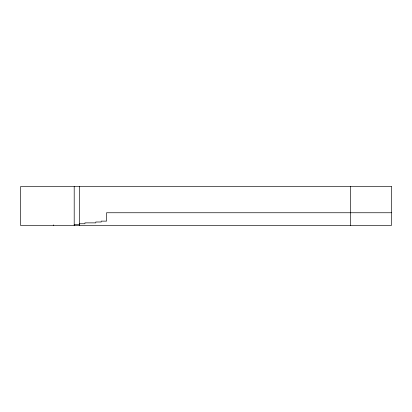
<?xml version="1.0" encoding="UTF-8"?>
<svg xmlns="http://www.w3.org/2000/svg" width="412" height="412" viewBox="0 0 412 412"><rect width="100%" height="100%" fill="white"/><g stroke="black" fill="none" stroke-linecap="round" stroke-linejoin="round"><path stroke-width="0.62" d="M391.4 212.752L106.553 212.752L106.553 221.126L101.182 221.126L101.182 221.996L95.805 221.996L95.805 222.871L84.934 222.871L84.934 223.747L79.557 223.747M74.201 224.622L79.557 224.622M350.653 186.543L350.653 225.498M79.557 186.543L79.557 225.498M74.201 186.543L74.201 225.498M53.56 224.875L53.56 225.498M391.4 186.543L20.6 186.543L20.6 225.498L391.4 225.498L391.4 186.543"/></g></svg>
